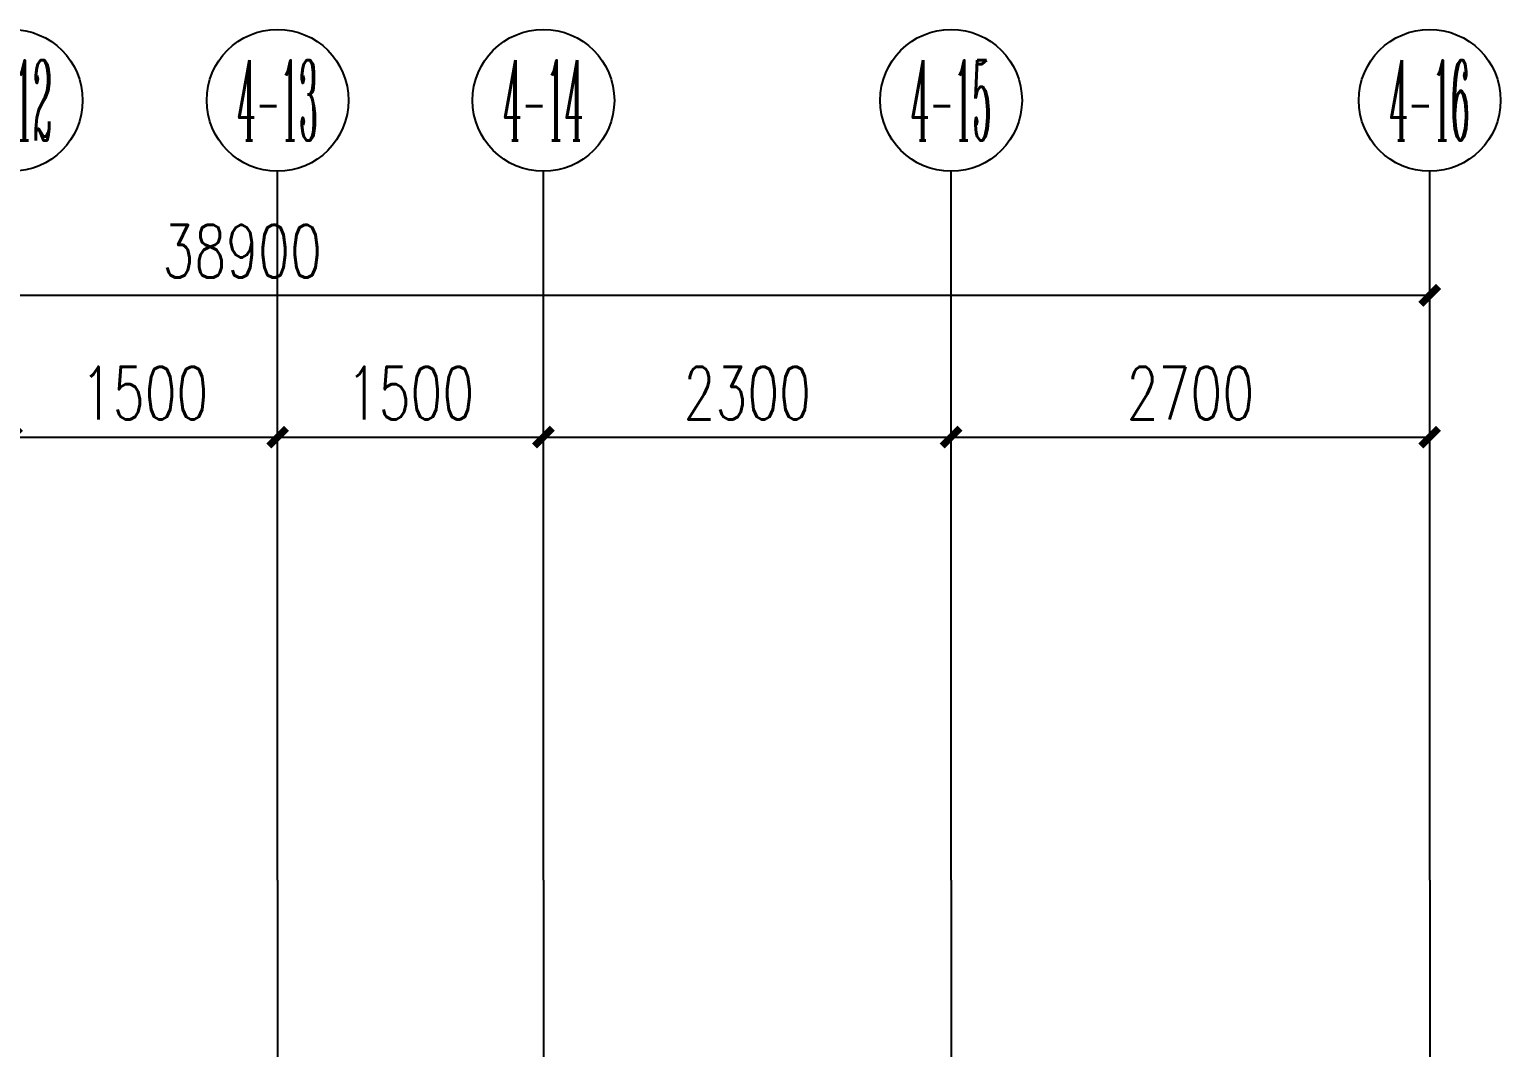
# Model space of a CAD drawing. Extents: x 184967 to 628822, y -100826 to 121332.
# Drawn here: x 197667 to 205967, y 46450 to 52194 of the extents above; entities that cross this region are included whole.
import ezdxf
from ezdxf.enums import TextEntityAlignment as Align

# ---------------------------------------------------------------- set-up
doc = ezdxf.new("R2010")
doc.units = 0
doc.header["$MEASUREMENT"] = 0
doc.linetypes.add('DOTE', pattern=[2.42, 2, -0.2, 0.02, -0.2])
for name, color, linetype in [('AXIS', 3, 'Continuous'), ('AXIS_TEXT', 7, 'Continuous'), ('Dote', 1, 'DOTE')]:
    doc.layers.add(name, color=color, linetype=linetype)
doc.styles.add('_TCH_AXIS', font='COMPLEX', dxfattribs={"bigfont": 'GBCBIG'})
doc.styles.add('_TCH_DIM_T3', font='SIMPLEX', dxfattribs={"width": 0.705882, "bigfont": 'GBCBIG'})
doc.styles.add('COMPLEX', font='COMPLEX')
doc.dimstyles.new('_TCH_ARCH&&100', dxfattribs={"dimtxt": 297.5, "dimasz": 100, "dimexe": 250, "dimexo": 300, "dimgap": 100, "dimtad": 1, "dimdec": 0, "dimzin": 0, "dimdsep": 46, "dimtxsty": '_TCH_DIM_T3', "dimblk": 'ARCHTICK', "dimcen": 0.09, "dimclrt": 7, "dimazin": 2, "dimtfac": 1, "dimtdec": 0, "dimtix": 1, "dimtmove": 2, "dimatfit": 3, "dimfxl": 0, "dimtolj": 1, "dimtzin": 0, "dimarcsym": 0})

# ---------------------------------------------------------------- blocks, each defined once
blk = doc.blocks.new('_AXISO')
blk.add_circle((0, 0), 0.5)
at = {"layer": 'AXIS_TEXT', "style": 'COMPLEX', "width": 1.041667}
blk.add_attdef('A', text='', height=0.56, dxfattribs=at).set_placement((-0.25, -0.28), (0.25, -0.28), align=Align.FIT)
blk = doc.blocks.new('_ArchTick')
at = {"color": 0, "linetype": 'ByBlock', "const_width": 0.4}
blk.add_lwpolyline([(-0.5, -0.5), (0.5, 0.5)], dxfattribs=at)
blk = doc.blocks.new('*D810')
at = {"layer": 'AXIS', "color": 0, "lineweight": -2, "transparency": 16777216}
for p, q in [((192166.9, 47693.7), (192166.9, 50943.7)), ((205566.9, 47693.7), (205566.9, 50943.7)), ((192166.9, 50693.7), (205566.9, 50693.7))]:
    blk.add_line(p, q, dxfattribs=at)
at = {"layer": 'Defpoints', "color": 0, "transparency": 16777216}
for p in [(205566.9, 50693.7), (192166.9, 47393.7), (205566.9, 47393.7)]:
    blk.add_point(p, dxfattribs=at)
at = {"layer": 'AXIS', "color": 0, "lineweight": -2, "transparency": 16777216, "xscale": 100, "yscale": 100, "zscale": 100, "rotation": 180}
blk.add_blockref('_ArchTick', (192166.9, 50693.7), dxfattribs=at)
at = {"layer": 'AXIS', "color": 0, "lineweight": -2, "transparency": 16777216, "xscale": 100, "yscale": 100, "zscale": 100}
blk.add_blockref('_ArchTick', (205566.9, 50693.7), dxfattribs=at)
at = {"layer": 'AXIS', "color": 7, "transparency": 16777216, "insert": (198866.9, 50942.5), "char_height": 297.5, "attachment_point": 5, "style": '_TCH_DIM_T3'}
blk.add_mtext('\\A1;38900', dxfattribs=at)
blk = doc.blocks.new('*D814')
at = {"layer": 'AXIS', "color": 0, "lineweight": -2, "transparency": 16777216}
for p, q in [((197566.9, 47693.7), (197566.9, 50143.7)), ((199066.9, 47693.7), (199066.9, 50143.7)), ((197566.9, 49893.7), (199066.9, 49893.7))]:
    blk.add_line(p, q, dxfattribs=at)
at = {"layer": 'Defpoints', "color": 0, "transparency": 16777216}
for p in [(199066.9, 49893.7), (197566.9, 47393.7), (199066.9, 47393.7)]:
    blk.add_point(p, dxfattribs=at)
at = {"layer": 'AXIS', "color": 0, "lineweight": -2, "transparency": 16777216, "xscale": 100, "yscale": 100, "zscale": 100, "rotation": 180}
blk.add_blockref('_ArchTick', (197566.9, 49893.7), dxfattribs=at)
at = {"layer": 'AXIS', "color": 0, "lineweight": -2, "transparency": 16777216, "xscale": 100, "yscale": 100, "zscale": 100}
blk.add_blockref('_ArchTick', (199066.9, 49893.7), dxfattribs=at)
at = {"layer": 'AXIS', "color": 7, "transparency": 16777216, "insert": (198316.9, 50142.5), "char_height": 297.5, "attachment_point": 5, "style": '_TCH_DIM_T3'}
blk.add_mtext('\\A1;1500', dxfattribs=at)
blk = doc.blocks.new('*D815')
at = {"layer": 'AXIS', "color": 0, "lineweight": -2, "transparency": 16777216}
for p, q in [((199066.9, 47693.7), (199066.9, 50143.7)), ((200566.9, 47693.7), (200566.9, 50143.7)), ((199066.9, 49893.7), (200566.9, 49893.7))]:
    blk.add_line(p, q, dxfattribs=at)
at = {"layer": 'Defpoints', "color": 0, "transparency": 16777216}
for p in [(200566.9, 49893.7), (199066.9, 47393.7), (200566.9, 47393.7)]:
    blk.add_point(p, dxfattribs=at)
at = {"layer": 'AXIS', "color": 0, "lineweight": -2, "transparency": 16777216, "xscale": 100, "yscale": 100, "zscale": 100, "rotation": 180}
blk.add_blockref('_ArchTick', (199066.9, 49893.7), dxfattribs=at)
at = {"layer": 'AXIS', "color": 0, "lineweight": -2, "transparency": 16777216, "xscale": 100, "yscale": 100, "zscale": 100}
blk.add_blockref('_ArchTick', (200566.9, 49893.7), dxfattribs=at)
at = {"layer": 'AXIS', "color": 7, "transparency": 16777216, "insert": (199816.9, 50142.5), "char_height": 297.5, "attachment_point": 5, "style": '_TCH_DIM_T3'}
blk.add_mtext('\\A1;1500', dxfattribs=at)
blk = doc.blocks.new('*D816')
at = {"layer": 'AXIS', "color": 0, "lineweight": -2, "transparency": 16777216}
for p, q in [((200566.9, 47693.7), (200566.9, 50143.7)), ((202866.9, 47693.7), (202866.9, 50143.7)), ((200566.9, 49893.7), (202866.9, 49893.7))]:
    blk.add_line(p, q, dxfattribs=at)
at = {"layer": 'Defpoints', "color": 0, "transparency": 16777216}
for p in [(202866.9, 49893.7), (200566.9, 47393.7), (202866.9, 47393.7)]:
    blk.add_point(p, dxfattribs=at)
at = {"layer": 'AXIS', "color": 0, "lineweight": -2, "transparency": 16777216, "xscale": 100, "yscale": 100, "zscale": 100, "rotation": 180}
blk.add_blockref('_ArchTick', (200566.9, 49893.7), dxfattribs=at)
at = {"layer": 'AXIS', "color": 0, "lineweight": -2, "transparency": 16777216, "xscale": 100, "yscale": 100, "zscale": 100}
blk.add_blockref('_ArchTick', (202866.9, 49893.7), dxfattribs=at)
at = {"layer": 'AXIS', "color": 7, "transparency": 16777216, "insert": (201716.9, 50142.5), "char_height": 297.5, "attachment_point": 5, "style": '_TCH_DIM_T3'}
blk.add_mtext('\\A1;2300', dxfattribs=at)
blk = doc.blocks.new('*D817')
at = {"layer": 'AXIS', "color": 0, "lineweight": -2, "transparency": 16777216}
for p, q in [((202866.9, 47693.7), (202866.9, 50143.7)), ((205566.9, 47693.7), (205566.9, 50143.7)), ((202866.9, 49893.7), (205566.9, 49893.7))]:
    blk.add_line(p, q, dxfattribs=at)
at = {"layer": 'Defpoints', "color": 0, "transparency": 16777216}
for p in [(205566.9, 49893.7), (202866.9, 47393.7), (205566.9, 47393.7)]:
    blk.add_point(p, dxfattribs=at)
at = {"layer": 'AXIS', "color": 0, "lineweight": -2, "transparency": 16777216, "xscale": 100, "yscale": 100, "zscale": 100, "rotation": 180}
blk.add_blockref('_ArchTick', (202866.9, 49893.7), dxfattribs=at)
at = {"layer": 'AXIS', "color": 0, "lineweight": -2, "transparency": 16777216, "xscale": 100, "yscale": 100, "zscale": 100}
blk.add_blockref('_ArchTick', (205566.9, 49893.7), dxfattribs=at)
at = {"layer": 'AXIS', "color": 7, "transparency": 16777216, "insert": (204216.9, 50142.5), "char_height": 297.5, "attachment_point": 5, "style": '_TCH_DIM_T3'}
blk.add_mtext('\\A1;2700', dxfattribs=at)

msp = doc.modelspace()

# ---------------------------------------------------------------- linework, layer by layer
at = {"layer": 'AXIS'}
for p, q in [((199066.9, 47393.7), (199066.9, 51393.7)), ((200566.9, 47393.7), (200566.9, 51393.7)), ((202866.9, 47393.7), (202866.9, 51393.7)), ((205566.9, 47393.7), (205566.9, 51393.7))]:
    msp.add_line(p, q, dxfattribs=at)
at = {"layer": 'Dote'}
for p, q in [((199066.9, 47393.7), (199066.9, 33393.7)), ((200566.9, 47393.7), (200566.9, 36693.7)), ((202866.9, 47393.7), (202866.9, 33393.7)), ((205566.9, 47393.7), (205566.9, 33393.7))]:
    msp.add_line(p, q, dxfattribs=at)

# ---------------------------------------------------------------- block references
at = {"layer": 'AXIS'}
ref = msp.add_blockref('_AXISO', (197566.9, 51793.7), dxfattribs=dict(at, xscale=800, yscale=800, zscale=800))
ref.add_attrib('A', '4-12', dxfattribs={"layer": 'AXIS_TEXT', "height": 452.55, "style": '_TCH_AXIS', "width": 0.276316}).set_placement((197340.6, 51567.4), (197793.2, 51567.4), align=Align.FIT)
ref = msp.add_blockref('_AXISO', (199066.9, 51793.7), dxfattribs=dict(at, xscale=800, yscale=800, zscale=800))
ref.add_attrib('A', '4-13', dxfattribs={"layer": 'AXIS_TEXT', "height": 452.55, "style": '_TCH_AXIS', "width": 0.276316}).set_placement((198840.6, 51567.4), (199293.2, 51567.4), align=Align.FIT)
ref = msp.add_blockref('_AXISO', (200566.9, 51793.7), dxfattribs=dict(at, xscale=800, yscale=800, zscale=800))
ref.add_attrib('A', '4-14', dxfattribs={"layer": 'AXIS_TEXT', "height": 452.55, "style": '_TCH_AXIS', "width": 0.269231}).set_placement((200340.6, 51567.4), (200793.2, 51567.4), align=Align.FIT)
ref = msp.add_blockref('_AXISO', (202866.9, 51793.7), dxfattribs=dict(at, xscale=800, yscale=800, zscale=800))
ref.add_attrib('A', '4-15', dxfattribs={"layer": 'AXIS_TEXT', "height": 452.55, "style": '_TCH_AXIS', "width": 0.276316}).set_placement((202640.6, 51567.4), (203093.2, 51567.4), align=Align.FIT)
ref = msp.add_blockref('_AXISO', (205566.9, 51793.7), dxfattribs=dict(at, xscale=800, yscale=800, zscale=800))
ref.add_attrib('A', '4-16', dxfattribs={"layer": 'AXIS_TEXT', "height": 452.55, "style": '_TCH_AXIS', "width": 0.276316}).set_placement((205340.6, 51567.4), (205793.2, 51567.4), align=Align.FIT)

# ---------------------------------------------------------------- dimensions: what is measured, and where the dimension line sits
for p1, p2, distance, text, picture, middle in [((192166.9, 47393.7), (205566.9, 47393.7), 3300, '38900', '*D810', (198866.9, 50942.5)), ((197566.9, 47393.7), (199066.9, 47393.7), 2500, '1500', '*D814', (198316.9, 50142.5)), ((199066.9, 47393.7), (200566.9, 47393.7), 2500, '1500', '*D815', (199816.9, 50142.5)), ((200566.9, 47393.7), (202866.9, 47393.7), 2500, '2300', '*D816', (201716.9, 50142.5)), ((202866.9, 47393.7), (205566.9, 47393.7), 2500, '2700', '*D817', (204216.9, 50142.5))]:
    dim = msp.add_aligned_dim(p1=p1, p2=p2, distance=distance, text=text, dimstyle='_TCH_ARCH&&100', dxfattribs=at)
    dim.commit()
    dim.dimension.update_dxf_attribs({"geometry": picture, "text_midpoint": middle})

doc.saveas('drawing.dxf')
